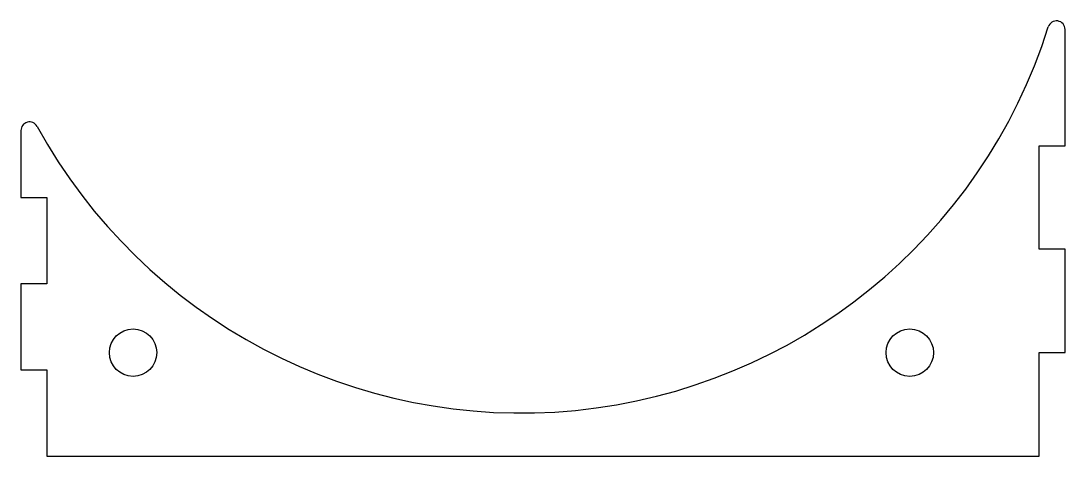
# Model space of a CAD drawing. Extents: x 311 to 432, y -283 to -232.
import ezdxf

# ---------------------------------------------------------------- set-up
doc = ezdxf.new("R2010")
doc.units = 0
doc.header["$MEASUREMENT"] = 0
doc.layers.get('0').update_dxf_attribs({"linetype": 'CONTINUOUS'})

msp = doc.modelspace()

# ---------------------------------------------------------------- linework, layer by layer
at = {"color": 1, "linetype": 'CONTINUOUS'}
for p, q in [((432.4, -246.6), (432.4, -233.12)), ((311.4, -244.84), (311.4, -252.6)), ((429.4, -258.6), (429.4, -246.6)), ((429.4, -246.6), (432.4, -246.6)), ((311.4, -252.6), (314.4, -252.6)), ((314.4, -252.6), (314.4, -262.6)), ((432.4, -258.6), (429.4, -258.6)), ((432.4, -270.6), (432.4, -258.6)), ((314.4, -262.6), (311.4, -262.6)), ((311.4, -262.6), (311.4, -272.6)), ((429.4, -282.6), (429.4, -270.6)), ((429.4, -270.6), (432.4, -270.6)), ((311.4, -272.6), (314.4, -272.6)), ((314.4, -272.6), (314.4, -282.6)), ((314.4, -282.6), (429.4, -282.6))]:
    msp.add_line(p, q, dxfattribs=at)
for centre in [(324.4, -270.6), (414.4, -270.6)]:
    msp.add_circle(centre, 2.75, dxfattribs=at)
for centre, radius, start, end in [((431.4, -233.12), 1, 0, 162.5246), ((369.4, -213.6), 64, 208.7266, 342.5246), ((312.4, -244.84), 1, 28.7266, 180)]:
    msp.add_arc(centre, radius, start, end, dxfattribs=at)

doc.saveas('drawing.dxf')
